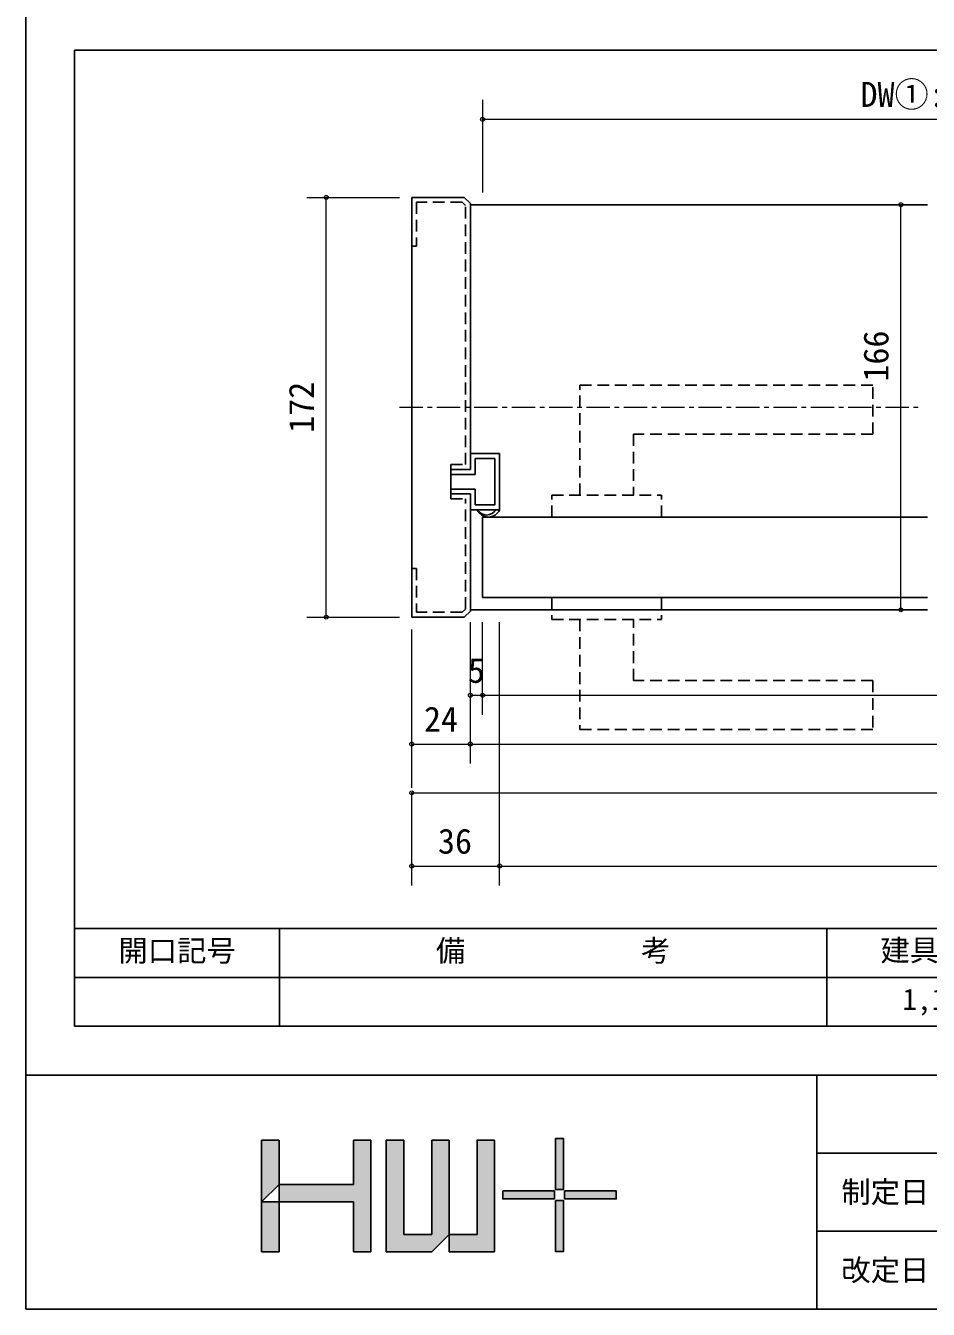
# Model space of a CAD drawing. Units: millimetres at full size. Extents: x -800 to 800, y -560 to 560.
# Drawn here: x -800 to -430, y -560 to -34 of the extents above; entities that cross this region are included whole.
import ezdxf
from ezdxf.enums import TextEntityAlignment as Align

# ---------------------------------------------------------------- set-up
doc = ezdxf.new("R2010")
doc.units = ezdxf.units.MM
doc.header["$LTSCALE"] = 4
doc.header["$PDMODE"] = 32
doc.header["$PDSIZE"] = 1.6
for name, pattern in [('DASHED1', [1.8, 1.2, -0.6]), ('USER12', [1.381478, 0.690739, -0.690739]), ('USER13', [3.826934, 2.391833, -0.478367, 0.478367, -0.478367])]:
    doc.linetypes.add(name, pattern=pattern)
doc.layers.add('0-0', color=7, linetype='Continuous', lineweight=25)
doc.layers.add('2-0', color=4, linetype='Continuous', lineweight=9)
doc.styles.add('ＭＳ ゴシック', font='')
doc.styles.get('ＭＳ ゴシック').set_extended_font_data('MS Gothic')

msp = doc.modelspace()

# ---------------------------------------------------------------- linework, layer by layer
at = {"layer": '0-0'}
for p, q in [((-800, 560), (-800, -560)), ((-780, -44), (152, -44)), ((-780, -404), (152, -404)), ((-696, -404), (-696, -444)), ((-472, -404), (-472, -444)), ((152, -424), (-780, -424)), ((-800, -464), (800, -464)), ((-476, -464), (-476, -560)), ((-703.403, -490.7), (-703.403, -536.41)), ((-696.28, -490.7), (-703.403, -490.7)), ((-658.657, -490.7), (-665.78, -490.7)), ((-665.78, -490.7), (-665.78, -508.805)), ((-645.205, -490.7), (-652.328, -490.7)), ((-652.328, -490.7), (-652.328, -536.41)), ((-645.192, -529.158), (-645.192, -490.7)), ((-633.658, -490.708), (-626.549, -490.708)), ((-633.647, -490.7), (-633.647, -529.345)), ((-626.549, -490.709), (-626.549, -536.41)), ((-615.208, -490.709), (-608.02, -490.709)), ((-615.184, -490.709), (-615.184, -529.313)), ((-608.02, -536.41), (-608.02, -490.709)), ((-476, -496), (800, -496)), ((-703.403, -515.941), (-696.267, -508.805)), ((-696.267, -508.805), (-665.78, -508.805)), ((-665.78, -515.941), (-703.403, -515.941)), ((-652.328, -515.958), (-652.328, -516.358)), ((-645.192, -529.345), (-645.192, -515.731)), ((-645.192, -529.345), (-633.647, -529.345)), ((-633.647, -536.41), (-626.551, -529.313)), ((-626.549, -529.313), (-615.184, -529.313)), ((-476, -528), (24, -528)), ((-652.328, -536.41), (-633.647, -536.41)), ((-626.549, -536.41), (-608.02, -536.41)), ((-800, -560), (800, -560))]:
    msp.add_line(p, q, dxfattribs=at)
for points in [[(-780, -44), (-780, -444), (152, -444)], [(-703.403, -536.41), (-696.267, -536.41), (-696.267, -515.731), (-696.267, -490.7)], [(-665.78, -536.41), (-658.643, -536.41), (-658.643, -515.731), (-658.643, -490.7)], [(-665.78, -515.958), (-665.78, -516.358), (-665.78, -536.41)]]:
    msp.add_lwpolyline(points, dxfattribs=at)
for points in [[(-582.986, -490.01), (-579.826, -490.01), (-579.826, -510.954), (-582.986, -510.954)], [(-604.674, -511.508), (-583.514, -511.508), (-583.514, -514.74), (-604.674, -514.74)], [(-582.986, -515.383), (-579.826, -515.383), (-579.826, -536.328), (-582.986, -536.328)], [(-579.298, -511.508), (-558.138, -511.508), (-558.138, -514.74), (-579.298, -514.74)]]:
    msp.add_lwpolyline(points, close=True, dxfattribs=at)
at = {"layer": '0-0', "color": 134}
for points in [[(-703.403, -490.7), (-696.267, -490.7), (-703.403, -515.941), (-696.267, -508.805)], [(-665.78, -536.41), (-658.643, -536.41), (-658.657, -490.7)], [(-665.78, -536.41), (-658.657, -490.7), (-665.78, -490.7)], [(-645.205, -490.7), (-652.328, -490.7), (-652.328, -536.41)], [(-652.328, -536.41), (-645.192, -529.158), (-645.205, -490.7)], [(-626.551, -529.313), (-626.549, -490.709), (-633.647, -490.708)], [(-626.551, -529.313), (-633.647, -490.708), (-633.647, -529.345)], [(-608.02, -536.41), (-608.02, -490.709), (-615.184, -490.709)], [(-608.02, -536.41), (-615.184, -490.709), (-615.184, -529.313)], [(-582.986, -490.01), (-579.826, -490.01), (-582.986, -510.954), (-579.826, -510.954)], [(-696.267, -508.805), (-665.78, -515.958), (-696.267, -515.941)], [(-665.78, -508.805), (-696.267, -508.805), (-665.85, -515.941)], [(-665.78, -508.805), (-665.85, -515.941), (-665.78, -536.41)], [(-583.514, -511.508), (-604.674, -511.508), (-583.514, -514.74), (-604.674, -514.74)], [(-582.986, -515.383), (-579.826, -515.383), (-582.986, -536.328), (-579.826, -536.328)], [(-579.298, -511.508), (-558.138, -511.508), (-579.298, -514.74), (-558.138, -514.74)], [(-703.403, -515.941), (-703.403, -536.41), (-696.267, -515.941), (-696.267, -536.41)], [(-652.328, -536.41), (-633.647, -529.345), (-645.192, -529.158)], [(-652.328, -536.41), (-633.647, -536.41), (-626.551, -529.313)], [(-652.328, -536.41), (-626.551, -529.313), (-633.647, -529.345)], [(-626.549, -529.313), (-626.549, -536.41), (-608.02, -536.41)], [(-608.02, -536.41), (-615.184, -529.313), (-626.549, -529.313)]]:
    msp.add_solid(points, dxfattribs=at)
at = {"layer": '0-0'}
for points in [[(-703.403, -490.7), (-696.28, -490.7), (-703.403, -515.941), (-696.267, -508.805)], [(-665.78, -536.41), (-658.643, -536.41), (-658.643, -490.7)], [(-665.78, -536.41), (-658.643, -490.7), (-665.78, -508.805)], [(-665.78, -490.7), (-665.78, -508.805), (-658.657, -490.7)], [(-645.205, -490.7), (-652.328, -490.7), (-652.328, -536.41)], [(-652.328, -536.41), (-645.192, -529.158), (-645.205, -490.7)], [(-626.551, -529.313), (-626.549, -490.708), (-633.647, -490.708)], [(-626.551, -529.313), (-633.647, -490.708), (-633.647, -529.345)], [(-608.02, -536.41), (-608.02, -490.709), (-615.208, -490.709)], [(-608.02, -536.41), (-615.208, -490.709), (-615.184, -529.313)], [(-582.986, -510.954), (-579.826, -510.954), (-582.986, -490.01), (-579.826, -490.01)], [(-696.267, -508.805), (-696.267, -515.731), (-665.85, -515.941)], [(-665.78, -508.805), (-696.267, -508.805), (-665.85, -515.941)], [(-665.78, -508.805), (-665.85, -515.941), (-665.78, -536.41)], [(-604.674, -511.508), (-604.674, -514.74), (-583.514, -511.508), (-583.514, -514.74)], [(-582.986, -515.383), (-582.986, -536.328), (-579.826, -515.383), (-579.826, -536.328)], [(-579.298, -511.508), (-579.298, -514.74), (-558.138, -511.508), (-558.138, -514.74)], [(-703.403, -536.41), (-703.403, -515.941), (-696.267, -536.41), (-696.267, -515.731)], [(-652.328, -536.41), (-633.647, -529.345), (-645.192, -529.158)], [(-652.328, -536.41), (-633.647, -536.41), (-626.551, -529.313)], [(-652.328, -536.41), (-626.551, -529.313), (-633.647, -529.345)], [(-626.551, -529.313), (-626.549, -536.41), (-608.02, -536.41)], [(-608.02, -536.41), (-615.184, -529.313), (-626.551, -529.313)]]:
    msp.add_solid(points, dxfattribs=at)
at = {"layer": '2-0'}
for p, q in [((-612.92, -64.365), (-612.92, -102.365)), ((-612.92, -72.365), (-233.413, -72.365)), ((-684.916, -104.365), (-646.916, -104.365)), ((-676.916, -276.365), (-676.916, -104.365)), ((-441.614, -273.37), (-441.614, -107.365)), ((-684.916, -276.365), (-646.916, -276.365)), ((-617.918, -316.37), (-617.918, -278.37)), ((-612.92, -316.37), (-612.92, -278.37)), ((-605.916, -386.37), (-605.916, -278.37)), ((-641.916, -346.37), (-641.916, -281.365)), ((-617.918, -336.37), (-617.918, -281.365)), ((-617.918, -308.37), (-612.92, -308.37)), ((-612.92, -308.37), (-15.411, -308.37)), ((-641.916, -328.37), (-617.918, -328.37)), ((-617.918, -328.37), (-7.912, -328.37)), ((-641.916, -348.37), (16.087, -348.37)), ((-641.916, -386.37), (-641.916, -348.37)), ((-641.916, -378.37), (-131.964, -378.37))]:
    msp.add_line(p, q, dxfattribs=at)
at = {"layer": '2-0', "color": 7, "lineweight": 25}
for p, q in [((-620.417, -104.365), (-641.916, -104.365)), ((-641.916, -104.365), (-641.916, -276.365)), ((-620.417, -104.365), (-617.918, -106.863)), ((-617.918, -215.87), (-617.918, -106.863)), ((-617.918, -107.365), (-430.666, -107.365)), ((-605.916, -209.368), (-617.918, -209.368)), ((-605.916, -209.368), (-605.916, -232.367)), ((-607.916, -211.368), (-615.918, -211.368)), ((-615.918, -217.87), (-615.918, -211.368)), ((-625.915, -215.87), (-625.915, -225.866)), ((-625.915, -215.87), (-617.918, -215.87)), ((-625.915, -217.87), (-615.918, -217.87)), ((-625.915, -223.866), (-615.918, -223.866)), ((-625.915, -225.866), (-617.918, -225.866)), ((-617.918, -273.868), (-617.918, -225.866)), ((-615.918, -230.367), (-615.918, -223.866)), ((-605.916, -232.367), (-617.918, -232.367)), ((-612.92, -268.37), (-612.92, -235.367)), ((-612.92, -235.367), (-430.666, -235.367)), ((-617.918, -273.37), (-430.666, -273.37)), ((-612.92, -268.37), (-430.666, -268.37)), ((-620.417, -276.365), (-641.916, -276.365)), ((-620.42, -276.365), (-617.918, -273.863)), ((-620.417, -276.365), (-617.918, -273.868))]:
    msp.add_line(p, q, dxfattribs=at)
at = {"layer": '2-0', "color": 7, "linetype": 'DASHED1', "lineweight": 25}
for p, q in [((-639.916, -106.365), (-639.916, -124.365)), ((-621.245, -106.365), (-639.916, -106.365)), ((-621.245, -106.365), (-619.918, -107.692)), ((-619.918, -213.87), (-619.918, -107.692)), ((-639.916, -124.365), (-641.916, -124.365)), ((-573.112, -226.367), (-573.105, -181.365)), ((-453.105, -181.368), (-573.105, -181.365)), ((-453.108, -201.368), (-453.105, -181.368)), ((-453.108, -201.368), (-551.109, -201.365)), ((-551.109, -201.365), (-551.109, -226.367)), ((-625.915, -213.87), (-619.918, -213.87)), ((-625.915, -213.87), (-625.915, -215.87)), ((-625.915, -225.866), (-625.915, -227.866)), ((-625.915, -227.866), (-619.918, -227.866)), ((-539.607, -235.37), (-539.607, -226.367)), ((-639.916, -256.365), (-641.916, -256.365)), ((-639.916, -256.365), (-639.916, -274.365)), ((-539.607, -268.367), (-539.607, -277.37)), ((-621.245, -274.365), (-639.916, -274.365)), ((-573.112, -277.37), (-573.105, -322.373)), ((-551.109, -302.372), (-551.109, -277.37)), ((-453.108, -302.369), (-551.109, -302.372)), ((-453.108, -302.369), (-453.105, -322.369)), ((-453.105, -322.369), (-573.105, -322.373))]:
    msp.add_line(p, q, dxfattribs=at)
at = {"layer": '2-0', "linetype": 'USER13'}
msp.add_line((-646.916, -190.367), (-433.981, -190.367), dxfattribs=at)
at = {"layer": '2-0', "color": 7, "linetype": 'USER12', "lineweight": 25}
msp.add_line((-605.916, -232.367), (-606.149, -232.367), dxfattribs=at)
at = {"layer": '2-0', "color": 7, "lineweight": 25}
msp.add_lwpolyline([(-607.916, -211.368), (-607.916, -230.367), (-615.918, -230.367)], dxfattribs=at)
at = {"layer": '2-0', "color": 7, "linetype": 'DASHED1', "lineweight": 25}
for points in [[(-621.245, -274.365), (-619.918, -273.039), (-619.918, -227.866)], [(-584.612, -235.367), (-584.612, -226.367), (-539.607, -226.367)], [(-584.612, -268.37), (-584.612, -277.37), (-539.607, -277.37)]]:
    msp.add_lwpolyline(points, dxfattribs=at)
at = {"layer": '2-0', "color": 7, "lineweight": 25}
for centre, radius, start, end in [((-610.524, -230.334), 5, 203.99927, 336.00073), ((-611.244, -230.013), 4.5, 211.5394, 328.4606)]:
    msp.add_arc(centre, radius, start, end, dxfattribs=at)
at = {"layer": '2-0'}
for p in [(-612.92, -72.365), (-676.916, -104.365), (-441.614, -107.365), (-441.614, -273.37), (-676.916, -276.365), (-617.918, -308.37), (-612.92, -308.37), (-641.916, -328.37), (-617.918, -328.37), (-641.916, -348.37), (-641.916, -378.37), (-605.916, -378.37)]:
    msp.add_point(p, dxfattribs=at)

# ---------------------------------------------------------------- texts
at = {"layer": '0-0', "style": 'ＭＳ ゴシック'}
for s, p in [('開口記号', (-762, -420.08)), ('備\u3000\u3000\u3000\u3000\u3000\u3000考', (-632, -420.08)), ('建具巾 D W', (-450, -419.918)), ('1,120.5', (-441, -440)), ('制定日', (-466, -518.955)), ('改定日', (-466, -550.955))]:
    msp.add_text(s, height=8.798, dxfattribs=at).set_placement(p, align=Align.BOTTOM_LEFT)
at = {"layer": '2-0', "color": 7, "style": 'ＭＳ ゴシック'}
for s, p in [('DW①:730.5', (-458.167, -70.365)), ('5', (-618.919, -306.37)), ('24', (-636.917, -326.37)), ('36', (-631.187, -376.37))]:
    msp.add_text(s, height=10.26, dxfattribs=at).set_placement(p, align=Align.BOTTOM_LEFT)
for s, p in [('166', (-443.614, -179.849)), ('172', (-678.916, -200.865))]:
    msp.add_text(s, height=10.26, rotation=90, dxfattribs=at).set_placement(p, align=Align.BOTTOM_LEFT)

doc.saveas('drawing.dxf')
